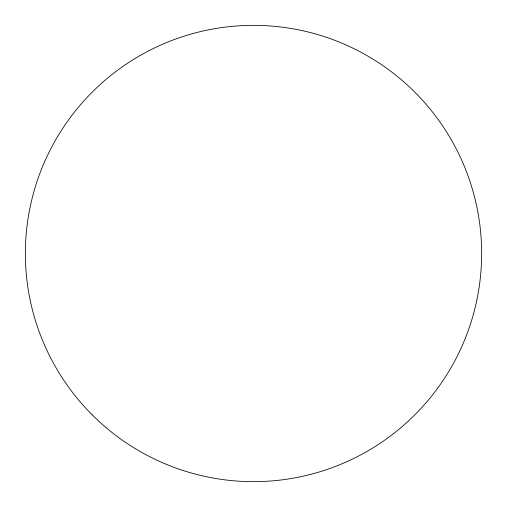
<?xml version="1.0" encoding="UTF-8"?>
<svg xmlns="http://www.w3.org/2000/svg" width="507" height="507" viewBox="0 0 507 507"><rect width="100%" height="100%" fill="white"/><g stroke="black" fill="none" stroke-linecap="round" stroke-linejoin="round"><path stroke-width="0.76" d="M92.173 414.827A228.15 228.15 0 0 0 473.874 312.546A228.15 228.15 0 0 0 194.454 33.126A228.15 228.15 0 0 0 92.173 414.827"/></g></svg>
